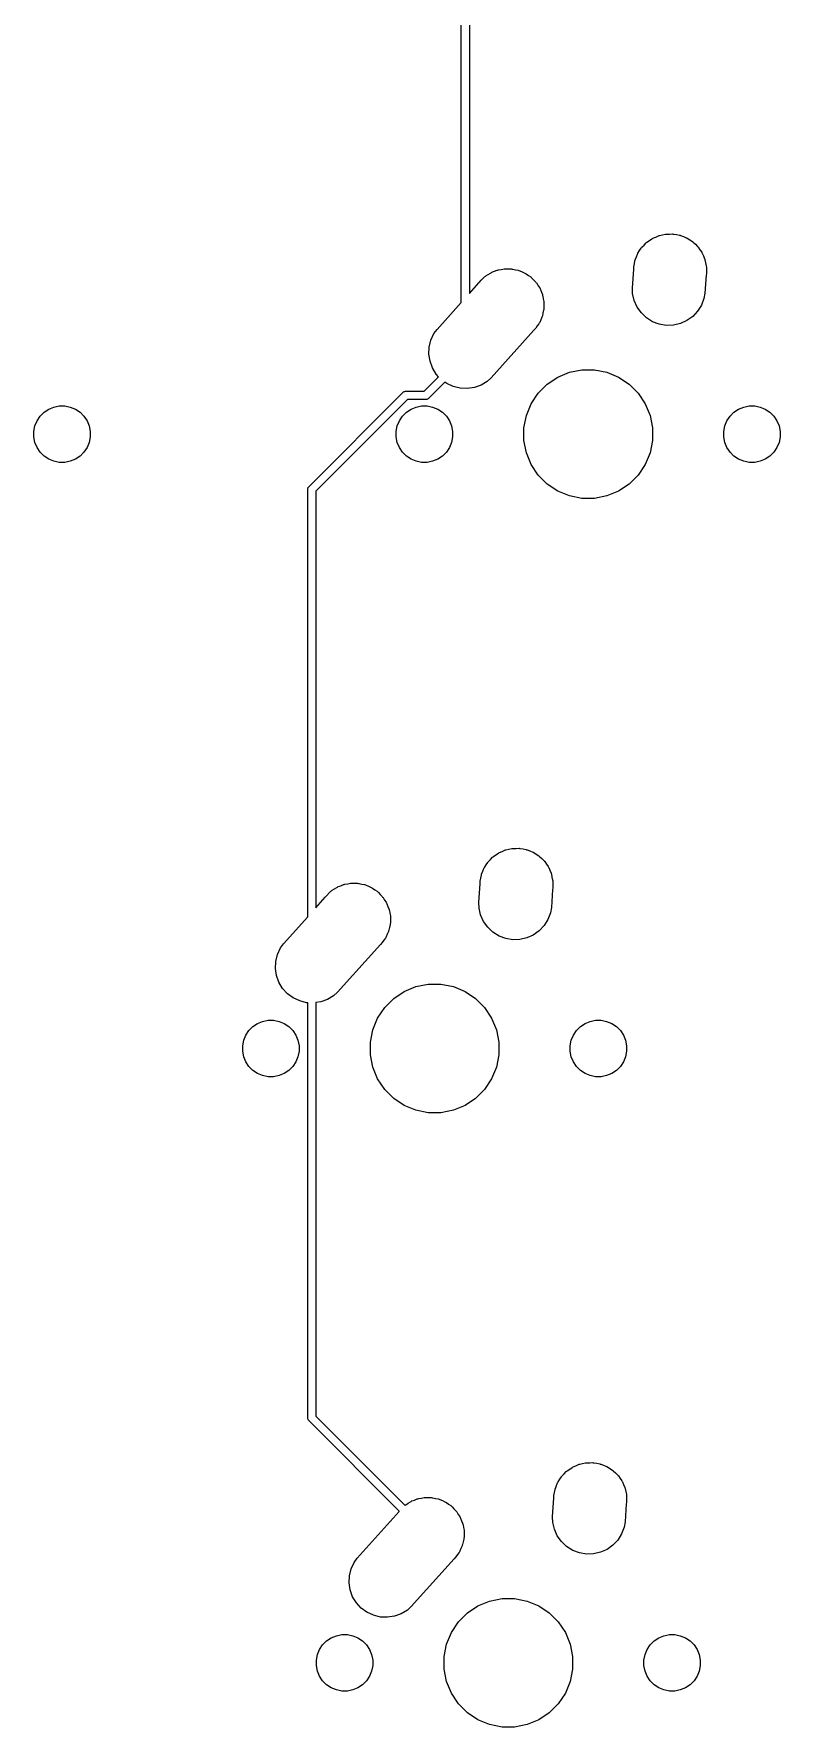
# Model space of a CAD drawing. Extents: x -26.1 to -7.5, y -7.6 to -2.2.
# Drawn here: x -19.954 to -19.043, y -6.548 to -4.481 of the extents above; entities that cross this region are included whole.
import ezdxf

# ---------------------------------------------------------------- set-up
doc = ezdxf.new("R2010")
doc.units = 0
doc.header["$MEASUREMENT"] = 0
doc.layers.add('BLACK', color=7, linetype='CONTINUOUS')

msp = doc.modelspace()

# ---------------------------------------------------------------- linework, layer by layer
at = {"layer": 'BLACK', "linetype": 'CONTINUOUS'}
for p, q in [((-19.4325, -4.80925), (-19.4325, -4.28771)), ((-19.4225, -4.28953), (-19.4225, -4.79811)), ((-19.2057, -4.7356), (-19.2026, -4.73353)), ((-19.2026, -4.73353), (-19.1996, -4.73138)), ((-19.1996, -4.73138), (-19.199, -4.73111)), ((-19.199, -4.73111), (-19.1985, -4.73075)), ((-19.1985, -4.73075), (-19.195, -4.72933)), ((-19.195, -4.72933), (-19.1917, -4.72781)), ((-19.1917, -4.72781), (-19.191, -4.72766)), ((-19.191, -4.72766), (-19.1904, -4.72741)), ((-19.1904, -4.72741), (-19.1868, -4.72669)), ((-19.1868, -4.72669), (-19.1832, -4.72586)), ((-19.1832, -4.72586), (-19.1825, -4.72584)), ((-19.1825, -4.72584), (-19.1819, -4.72571)), ((-19.1819, -4.72571), (-19.1781, -4.72571)), ((-19.1781, -4.72571), (-19.1744, -4.7256)), ((-19.1744, -4.7256), (-19.1738, -4.72571)), ((-19.1738, -4.72571), (-19.1731, -4.72571)), ((-19.1731, -4.72571), (-19.1695, -4.72643)), ((-19.1695, -4.72643), (-19.1658, -4.72705)), ((-19.1658, -4.72705), (-19.1652, -4.72728)), ((-19.1652, -4.72728), (-19.1646, -4.72741)), ((-19.1646, -4.72741), (-19.1611, -4.72883)), ((-19.1611, -4.72883), (-19.1577, -4.73015)), ((-19.1577, -4.73015), (-19.1571, -4.7305)), ((-19.1571, -4.7305), (-19.1565, -4.73075)), ((-19.1565, -4.73075), (-19.1534, -4.73281)), ((-19.1534, -4.73281), (-19.1503, -4.73478)), ((-19.2201, -4.75708), (-19.2187, -4.75365)), ((-19.2187, -4.75365), (-19.2173, -4.75018)), ((-19.2173, -4.75018), (-19.217, -4.74963)), ((-19.217, -4.74963), (-19.2168, -4.74902)), ((-19.2168, -4.74902), (-19.2147, -4.74593)), ((-19.2147, -4.74593), (-19.2127, -4.74279)), ((-19.2127, -4.74279), (-19.2123, -4.74231)), ((-19.2123, -4.74231), (-19.2119, -4.74177)), ((-19.2119, -4.74177), (-19.2093, -4.73914)), ((-19.2093, -4.73914), (-19.2067, -4.73644)), ((-19.2067, -4.73644), (-19.2062, -4.73606)), ((-19.2062, -4.73606), (-19.2057, -4.7356)), ((-19.1503, -4.73478), (-19.1498, -4.73523)), ((-19.1498, -4.73523), (-19.1493, -4.7356)), ((-19.1493, -4.7356), (-19.1466, -4.73822)), ((-19.1466, -4.73822), (-19.1439, -4.74077)), ((-19.1439, -4.74077), (-19.1436, -4.7413)), ((-19.1436, -4.7413), (-19.1431, -4.74177)), ((-19.1431, -4.74177), (-19.141, -4.74485)), ((-19.141, -4.74485), (-19.1389, -4.74788)), ((-19.1389, -4.74788), (-19.1386, -4.74848)), ((-19.1386, -4.74848), (-19.1382, -4.74902)), ((-19.1382, -4.74902), (-19.1368, -4.75245)), ((-19.1368, -4.75245), (-19.1353, -4.75584)), ((-19.4026, -4.77691), (-19.3997, -4.77515)), ((-19.3997, -4.77515), (-19.3969, -4.77327)), ((-19.3969, -4.77327), (-19.396, -4.77289)), ((-19.396, -4.77289), (-19.3952, -4.77238)), ((-19.3952, -4.77238), (-19.392, -4.77123)), ((-19.392, -4.77123), (-19.3888, -4.76993)), ((-19.3888, -4.76993), (-19.3879, -4.76974)), ((-19.3879, -4.76974), (-19.387, -4.7694)), ((-19.387, -4.7694), (-19.3836, -4.76889)), ((-19.3836, -4.76889), (-19.3803, -4.76823)), ((-19.3803, -4.76823), (-19.3793, -4.76823)), ((-19.3793, -4.76823), (-19.3783, -4.76808)), ((-19.3783, -4.76808), (-19.3749, -4.76823)), ((-19.3749, -4.76823), (-19.3716, -4.76823)), ((-19.3716, -4.76823), (-19.3706, -4.76842)), ((-19.3706, -4.76842), (-19.3696, -4.76846)), ((-19.3696, -4.76846), (-19.3663, -4.76927)), ((-19.3663, -4.76927), (-19.363, -4.76993)), ((-19.363, -4.76993), (-19.3621, -4.77031)), ((-19.3621, -4.77031), (-19.3611, -4.77054)), ((-19.3611, -4.77054), (-19.3581, -4.77197)), ((-19.3581, -4.77197), (-19.3549, -4.77327)), ((-19.3549, -4.77327), (-19.3541, -4.77382)), ((-19.3541, -4.77382), (-19.3532, -4.77423)), ((-19.3532, -4.77423), (-19.3505, -4.77624)), ((-19.2234, -4.79196), (-19.2218, -4.76847)), ((-19.2218, -4.76564), (-19.2211, -4.76199)), ((-19.2218, -4.76847), (-19.2218, -4.76564)), ((-19.2211, -4.76199), (-19.2204, -4.75833)), ((-19.2204, -4.75833), (-19.2202, -4.75772)), ((-19.2202, -4.75772), (-19.2201, -4.75708)), ((-19.1353, -4.75584), (-19.1352, -4.75648)), ((-19.1352, -4.75648), (-19.1349, -4.75708)), ((-19.1349, -4.75708), (-19.1342, -4.76072)), ((-19.1342, -4.76072), (-19.1334, -4.76434)), ((-19.1332, -4.77436), (-19.1335, -4.77587)), ((-19.1334, -4.76434), (-19.1333, -4.765)), ((-19.1333, -4.765), (-19.1332, -4.76564)), ((-19.1332, -4.76564), (-19.1332, -4.76935)), ((-19.1332, -4.76935), (-19.1332, -4.77088)), ((-19.1332, -4.77088), (-19.1332, -4.77153)), ((-19.1332, -4.77153), (-19.1332, -4.77436)), ((-19.4225, -4.79811), (-19.411, -4.78529)), ((-19.411, -4.78529), (-19.4103, -4.78429)), ((-19.4103, -4.78429), (-19.4081, -4.78205)), ((-19.4081, -4.78205), (-19.4074, -4.78132)), ((-19.4074, -4.78132), (-19.4066, -4.78051)), ((-19.4066, -4.78051), (-19.4042, -4.77812)), ((-19.4042, -4.77812), (-19.4033, -4.77757)), ((-19.4033, -4.77757), (-19.4026, -4.77691)), ((-19.3505, -4.77624), (-19.3477, -4.77812)), ((-19.3477, -4.77812), (-19.347, -4.77881)), ((-19.347, -4.77881), (-19.3462, -4.77939)), ((-19.3462, -4.77939), (-19.3439, -4.78189)), ((-19.3439, -4.78189), (-19.3415, -4.78429)), ((-19.3415, -4.78429), (-19.341, -4.7851)), ((-19.341, -4.7851), (-19.3403, -4.78583)), ((-19.3403, -4.78583), (-19.3386, -4.78873)), ((-19.3386, -4.78873), (-19.3367, -4.79154)), ((-19.3367, -4.79154), (-19.3363, -4.79245)), ((-19.3363, -4.79245), (-19.3358, -4.79329)), ((-19.3358, -4.79329), (-19.3346, -4.79647)), ((-19.2232, -4.79849), (-19.2234, -4.79196)), ((-19.1335, -4.77587), (-19.135, -4.79805)), ((-19.4619, -4.84204), (-19.4325, -4.80925)), ((-19.3346, -4.79647), (-19.3333, -4.7996)), ((-19.3333, -4.7996), (-19.3331, -4.80056)), ((-19.3331, -4.80056), (-19.3328, -4.80149)), ((-19.3328, -4.80149), (-19.3323, -4.80484)), ((-19.3323, -4.80484), (-19.3316, -4.80816)), ((-19.3316, -4.80816), (-19.3316, -4.80914)), ((-19.3316, -4.80914), (-19.3315, -4.81011)), ((-19.3315, -4.81011), (-19.3316, -4.8135)), ((-19.3316, -4.8135), (-19.3316, -4.81688)), ((-19.2213, -4.807), (-19.2232, -4.79849)), ((-19.2177, -4.81496), (-19.2213, -4.807)), ((-19.2126, -4.82207), (-19.2177, -4.81496)), ((-19.1392, -4.81265), (-19.1439, -4.82005)), ((-19.1361, -4.8045), (-19.1392, -4.81265)), ((-19.135, -4.79805), (-19.1361, -4.8045)), ((-19.3376, -4.83521), (-19.3396, -4.83794)), ((-19.3372, -4.83432), (-19.3376, -4.83521)), ((-19.3367, -4.8335), (-19.3372, -4.83432)), ((-19.3354, -4.83037), (-19.3367, -4.8335)), ((-19.3339, -4.8273), (-19.3354, -4.83037)), ((-19.3337, -4.82635), (-19.3339, -4.8273)), ((-19.3333, -4.82544), (-19.3337, -4.82635)), ((-19.3327, -4.82212), (-19.3333, -4.82544)), ((-19.3319, -4.81883), (-19.3327, -4.82212)), ((-19.3318, -4.81785), (-19.3319, -4.81883)), ((-19.3316, -4.81688), (-19.3318, -4.81785)), ((-19.2063, -4.82805), (-19.2126, -4.82207)), ((-19.1989, -4.83268), (-19.2063, -4.82805)), ((-19.1907, -4.83578), (-19.1989, -4.83268)), ((-19.1821, -4.83723), (-19.1907, -4.83578)), ((-19.1734, -4.83698), (-19.1821, -4.83723)), ((-19.1649, -4.83503), (-19.1734, -4.83698)), ((-19.157, -4.83145), (-19.1649, -4.83503)), ((-19.1498, -4.8264), (-19.157, -4.83145)), ((-19.1439, -4.82005), (-19.1498, -4.8264)), ((-19.4716, -4.86369), (-19.4695, -4.85522)), ((-19.4695, -4.85522), (-19.4658, -4.84731)), ((-19.4658, -4.84731), (-19.4619, -4.84204)), ((-19.3438, -4.84299), (-19.396, -4.9012)), ((-19.3415, -4.84075), (-19.3438, -4.84299)), ((-19.3396, -4.83794), (-19.3415, -4.84075)), ((-19.4719, -4.87241), (-19.4716, -4.86369)), ((-19.4706, -4.88103), (-19.4719, -4.87241)), ((-19.4676, -4.88923), (-19.4706, -4.88103)), ((-19.4631, -4.89669), (-19.4676, -4.88923)), ((-19.4601, -4.90001), (-19.4631, -4.89669)), ((-19.3147, -4.90043), (-19.3004, -4.89452)), ((-19.3004, -4.89452), (-19.2852, -4.8915)), ((-19.2852, -4.8915), (-19.2698, -4.8915)), ((-19.2698, -4.8915), (-19.2546, -4.89452)), ((-19.2546, -4.89452), (-19.2403, -4.90043)), ((-19.6184, -5.03375), (-19.5039, -4.91932)), ((-19.5039, -4.91932), (-19.5038, -4.91912)), ((-19.5038, -4.91912), (-19.503, -4.9185)), ((-19.503, -4.9185), (-19.5021, -4.91804)), ((-19.5021, -4.91804), (-19.5012, -4.91775)), ((-19.5012, -4.91775), (-19.5005, -4.91768)), ((-19.5005, -4.91768), (-19.5002, -4.91765)), ((-19.5002, -4.91765), (-19.5, -4.91768)), ((-19.5, -4.91768), (-19.4777, -4.91768)), ((-19.4777, -4.91768), (-19.4601, -4.90001)), ((-19.4525, -4.90658), (-19.472, -4.92604)), ((-19.4502, -4.90829), (-19.4525, -4.90658)), ((-19.4423, -4.91198), (-19.4502, -4.90829)), ((-19.4338, -4.91406), (-19.4423, -4.91198)), ((-19.4251, -4.91444), (-19.4338, -4.91406)), ((-19.4165, -4.91312), (-19.4251, -4.91444)), ((-19.4083, -4.91014), (-19.4165, -4.91312)), ((-19.4008, -4.90561), (-19.4083, -4.91014)), ((-19.396, -4.9012), (-19.4008, -4.90561)), ((-19.3385, -4.91996), (-19.3275, -4.90903)), ((-19.3275, -4.90903), (-19.3147, -4.90043)), ((-19.2403, -4.90043), (-19.2275, -4.90903)), ((-19.2275, -4.90903), (-19.2165, -4.91996)), ((-19.942, -4.94324), (-19.9363, -4.93947)), ((-19.9363, -4.93947), (-19.93, -4.93688)), ((-19.93, -4.93688), (-19.9234, -4.93555)), ((-19.9234, -4.93555), (-19.9166, -4.93555)), ((-19.9166, -4.93555), (-19.91, -4.93688)), ((-19.91, -4.93688), (-19.9037, -4.93947)), ((-19.9037, -4.93947), (-19.898, -4.94324)), ((-19.4981, -4.92768), (-19.61, -5.03953)), ((-19.4995, -4.94324), (-19.4938, -4.93947)), ((-19.4759, -4.92768), (-19.4981, -4.92768)), ((-19.4938, -4.93947), (-19.4875, -4.93688)), ((-19.4875, -4.93688), (-19.4809, -4.93555)), ((-19.4809, -4.93555), (-19.4741, -4.93555)), ((-19.4757, -4.9277), (-19.4759, -4.92768)), ((-19.4754, -4.92768), (-19.4757, -4.9277)), ((-19.4747, -4.9276), (-19.4754, -4.92768)), ((-19.4738, -4.92732), (-19.4747, -4.9276)), ((-19.4741, -4.93555), (-19.4675, -4.93688)), ((-19.4729, -4.92685), (-19.4738, -4.92732)), ((-19.4721, -4.92623), (-19.4729, -4.92685)), ((-19.472, -4.92604), (-19.4721, -4.92623)), ((-19.4675, -4.93688), (-19.4612, -4.93947)), ((-19.4612, -4.93947), (-19.4555, -4.94324)), ((-19.353, -4.9471), (-19.3471, -4.93282)), ((-19.3471, -4.93282), (-19.3385, -4.91996)), ((-19.2165, -4.91996), (-19.2079, -4.93282)), ((-19.2079, -4.93282), (-19.202, -4.9471)), ((-19.0995, -4.94324), (-19.0938, -4.93947)), ((-19.0938, -4.93947), (-19.0875, -4.93688)), ((-19.0875, -4.93688), (-19.0809, -4.93555)), ((-19.0809, -4.93555), (-19.0741, -4.93555)), ((-19.0741, -4.93555), (-19.0675, -4.93688)), ((-19.0675, -4.93688), (-19.0612, -4.93947)), ((-19.0612, -4.93947), (-19.0555, -4.94324)), ((-19.9544, -4.96661), (-19.9531, -4.95995)), ((-19.9531, -4.95995), (-19.9505, -4.95368)), ((-19.9505, -4.95368), (-19.9468, -4.94804)), ((-19.9468, -4.94804), (-19.942, -4.94324)), ((-19.898, -4.94324), (-19.8932, -4.94804)), ((-19.8932, -4.94804), (-19.8895, -4.95368)), ((-19.8895, -4.95368), (-19.8869, -4.95995)), ((-19.8869, -4.95995), (-19.8856, -4.96661)), ((-19.5119, -4.96661), (-19.5106, -4.95995)), ((-19.5106, -4.95995), (-19.508, -4.95368)), ((-19.508, -4.95368), (-19.5043, -4.94804)), ((-19.5043, -4.94804), (-19.4995, -4.94324)), ((-19.4555, -4.94324), (-19.4507, -4.94804)), ((-19.4507, -4.94804), (-19.447, -4.95368)), ((-19.447, -4.95368), (-19.4444, -4.95995)), ((-19.4444, -4.95995), (-19.4431, -4.96661)), ((-19.356, -4.96227), (-19.353, -4.9471)), ((-19.202, -4.9471), (-19.199, -4.96227)), ((-19.1119, -4.96661), (-19.1106, -4.95995)), ((-19.1106, -4.95995), (-19.108, -4.95368)), ((-19.108, -4.95368), (-19.1043, -4.94804)), ((-19.1043, -4.94804), (-19.0995, -4.94324)), ((-19.0555, -4.94324), (-19.0507, -4.94804)), ((-19.0507, -4.94804), (-19.047, -4.95368)), ((-19.047, -4.95368), (-19.0444, -4.95995)), ((-19.0444, -4.95995), (-19.0431, -4.96661)), ((-19.9544, -4.97339), (-19.9544, -4.96661)), ((-19.9531, -4.98005), (-19.9544, -4.97339)), ((-19.9505, -4.98632), (-19.9531, -4.98005)), ((-19.8869, -4.98005), (-19.8895, -4.98632)), ((-19.8856, -4.97339), (-19.8869, -4.98005)), ((-19.8856, -4.96661), (-19.8856, -4.97339)), ((-19.5119, -4.97339), (-19.5119, -4.96661)), ((-19.5106, -4.98005), (-19.5119, -4.97339)), ((-19.508, -4.98632), (-19.5106, -4.98005)), ((-19.4444, -4.98005), (-19.447, -4.98632)), ((-19.4431, -4.97339), (-19.4444, -4.98005)), ((-19.4431, -4.96661), (-19.4431, -4.97339)), ((-19.356, -4.97773), (-19.356, -4.96227)), ((-19.353, -4.9929), (-19.356, -4.97773)), ((-19.199, -4.97773), (-19.202, -4.9929)), ((-19.199, -4.96227), (-19.199, -4.97773)), ((-19.1119, -4.97339), (-19.1119, -4.96661)), ((-19.1106, -4.98005), (-19.1119, -4.97339)), ((-19.108, -4.98632), (-19.1106, -4.98005)), ((-19.0444, -4.98005), (-19.047, -4.98632)), ((-19.0431, -4.97339), (-19.0444, -4.98005)), ((-19.0431, -4.96661), (-19.0431, -4.97339)), ((-19.9468, -4.99196), (-19.9505, -4.98632)), ((-19.942, -4.99676), (-19.9468, -4.99196)), ((-19.9363, -5.00053), (-19.942, -4.99676)), ((-19.93, -5.00312), (-19.9363, -5.00053)), ((-19.9037, -5.00053), (-19.91, -5.00312)), ((-19.898, -4.99676), (-19.9037, -5.00053)), ((-19.8932, -4.99196), (-19.898, -4.99676)), ((-19.8895, -4.98632), (-19.8932, -4.99196)), ((-19.5043, -4.99196), (-19.508, -4.98632)), ((-19.4995, -4.99676), (-19.5043, -4.99196)), ((-19.4938, -5.00053), (-19.4995, -4.99676)), ((-19.4875, -5.00312), (-19.4938, -5.00053)), ((-19.4612, -5.00053), (-19.4675, -5.00312)), ((-19.4555, -4.99676), (-19.4612, -5.00053)), ((-19.4507, -4.99196), (-19.4555, -4.99676)), ((-19.447, -4.98632), (-19.4507, -4.99196)), ((-19.3471, -5.00718), (-19.353, -4.9929)), ((-19.202, -4.9929), (-19.2079, -5.00718)), ((-19.1043, -4.99196), (-19.108, -4.98632)), ((-19.0995, -4.99676), (-19.1043, -4.99196)), ((-19.0938, -5.00053), (-19.0995, -4.99676)), ((-19.0875, -5.00312), (-19.0938, -5.00053)), ((-19.0612, -5.00053), (-19.0675, -5.00312)), ((-19.0555, -4.99676), (-19.0612, -5.00053)), ((-19.0507, -4.99196), (-19.0555, -4.99676)), ((-19.047, -4.98632), (-19.0507, -4.99196)), ((-19.9234, -5.00445), (-19.93, -5.00312)), ((-19.9166, -5.00445), (-19.9234, -5.00445)), ((-19.91, -5.00312), (-19.9166, -5.00445)), ((-19.4809, -5.00445), (-19.4875, -5.00312)), ((-19.4741, -5.00445), (-19.4809, -5.00445)), ((-19.4675, -5.00312), (-19.4741, -5.00445)), ((-19.3385, -5.02004), (-19.3471, -5.00718)), ((-19.3275, -5.03097), (-19.3385, -5.02004)), ((-19.2165, -5.02004), (-19.2275, -5.03097)), ((-19.2079, -5.00718), (-19.2165, -5.02004)), ((-19.0809, -5.00445), (-19.0875, -5.00312)), ((-19.0741, -5.00445), (-19.0809, -5.00445)), ((-19.0675, -5.00312), (-19.0741, -5.00445)), ((-19.62, -5.03746), (-19.6199, -5.03648)), ((-19.62, -5.03771), (-19.62, -5.03746)), ((-19.62, -5.55925), (-19.62, -5.03771)), ((-19.6199, -5.03648), (-19.6196, -5.03554)), ((-19.6196, -5.03554), (-19.6193, -5.03488)), ((-19.6193, -5.03488), (-19.6192, -5.03467)), ((-19.6192, -5.03467), (-19.6186, -5.03391)), ((-19.6186, -5.03391), (-19.6184, -5.03375)), ((-19.61, -5.03953), (-19.61, -5.54811)), ((-19.3147, -5.03957), (-19.3275, -5.03097)), ((-19.3004, -5.04548), (-19.3147, -5.03957)), ((-19.2403, -5.03957), (-19.2546, -5.04548)), ((-19.2275, -5.03097), (-19.2403, -5.03957)), ((-19.2852, -5.0485), (-19.3004, -5.04548)), ((-19.2698, -5.0485), (-19.2852, -5.0485)), ((-19.2546, -5.04548), (-19.2698, -5.0485)), ((-19.3825, -5.47933), (-19.3792, -5.47781)), ((-19.3792, -5.47781), (-19.3785, -5.47766)), ((-19.3785, -5.47766), (-19.3779, -5.47741)), ((-19.3779, -5.47741), (-19.3743, -5.47669)), ((-19.3743, -5.47669), (-19.3707, -5.47586)), ((-19.3707, -5.47586), (-19.37, -5.47584)), ((-19.37, -5.47584), (-19.3694, -5.47571)), ((-19.3694, -5.47571), (-19.3656, -5.47571)), ((-19.3656, -5.47571), (-19.3619, -5.4756)), ((-19.3619, -5.4756), (-19.3613, -5.47571)), ((-19.3613, -5.47571), (-19.3606, -5.47571)), ((-19.3606, -5.47571), (-19.357, -5.47643)), ((-19.357, -5.47643), (-19.3533, -5.47705)), ((-19.3533, -5.47705), (-19.3527, -5.47728)), ((-19.3527, -5.47728), (-19.3521, -5.47741)), ((-19.3521, -5.47741), (-19.3486, -5.47883)), ((-19.4043, -5.49902), (-19.4022, -5.49593)), ((-19.4022, -5.49593), (-19.4002, -5.49279)), ((-19.4002, -5.49279), (-19.3998, -5.49231)), ((-19.3998, -5.49231), (-19.3994, -5.49177)), ((-19.3994, -5.49177), (-19.3968, -5.48914)), ((-19.3968, -5.48914), (-19.3942, -5.48644)), ((-19.3942, -5.48644), (-19.3937, -5.48606)), ((-19.3937, -5.48606), (-19.3932, -5.4856)), ((-19.3932, -5.4856), (-19.3901, -5.48353)), ((-19.3901, -5.48353), (-19.3871, -5.48138)), ((-19.3871, -5.48138), (-19.3865, -5.48111)), ((-19.3865, -5.48111), (-19.386, -5.48075)), ((-19.386, -5.48075), (-19.3825, -5.47933)), ((-19.3486, -5.47883), (-19.3452, -5.48015)), ((-19.3452, -5.48015), (-19.3446, -5.4805)), ((-19.3446, -5.4805), (-19.344, -5.48075)), ((-19.344, -5.48075), (-19.3409, -5.48281)), ((-19.3409, -5.48281), (-19.3378, -5.48478)), ((-19.3378, -5.48478), (-19.3373, -5.48523)), ((-19.3373, -5.48523), (-19.3368, -5.4856)), ((-19.3368, -5.4856), (-19.3341, -5.48822)), ((-19.3341, -5.48822), (-19.3314, -5.49077)), ((-19.3314, -5.49077), (-19.3311, -5.4913)), ((-19.3311, -5.4913), (-19.3306, -5.49177)), ((-19.3306, -5.49177), (-19.3285, -5.49485)), ((-19.3285, -5.49485), (-19.3264, -5.49788)), ((-19.3264, -5.49788), (-19.3261, -5.49848)), ((-19.3261, -5.49848), (-19.3257, -5.49902)), ((-19.5745, -5.5194), (-19.5711, -5.51889)), ((-19.5711, -5.51889), (-19.5678, -5.51823)), ((-19.5678, -5.51823), (-19.5668, -5.51823)), ((-19.5668, -5.51823), (-19.5658, -5.51808)), ((-19.5658, -5.51808), (-19.5624, -5.51823)), ((-19.5624, -5.51823), (-19.5591, -5.51823)), ((-19.5591, -5.51823), (-19.5581, -5.51842)), ((-19.5581, -5.51842), (-19.5571, -5.51846)), ((-19.5571, -5.51846), (-19.5538, -5.51927)), ((-19.5538, -5.51927), (-19.5505, -5.51993)), ((-19.4109, -5.54196), (-19.4093, -5.51847)), ((-19.4093, -5.51564), (-19.4086, -5.51199)), ((-19.4093, -5.51847), (-19.4093, -5.51564)), ((-19.4086, -5.51199), (-19.4079, -5.50833)), ((-19.4079, -5.50833), (-19.4077, -5.50772)), ((-19.4077, -5.50772), (-19.4076, -5.50708)), ((-19.4076, -5.50708), (-19.4062, -5.50365)), ((-19.4062, -5.50365), (-19.4048, -5.50018)), ((-19.4048, -5.50018), (-19.4045, -5.49963)), ((-19.4045, -5.49963), (-19.4043, -5.49902)), ((-19.3257, -5.49902), (-19.3243, -5.50245)), ((-19.3243, -5.50245), (-19.3228, -5.50584)), ((-19.3228, -5.50584), (-19.3227, -5.50648)), ((-19.3227, -5.50648), (-19.3224, -5.50708)), ((-19.3224, -5.50708), (-19.3217, -5.51072)), ((-19.3217, -5.51072), (-19.3209, -5.51434)), ((-19.3209, -5.51434), (-19.3208, -5.515)), ((-19.3208, -5.515), (-19.3207, -5.51564)), ((-19.3207, -5.51564), (-19.3207, -5.51935)), ((-19.3207, -5.51935), (-19.3207, -5.52088)), ((-19.61, -5.54811), (-19.5985, -5.53529)), ((-19.5985, -5.53529), (-19.5978, -5.53429)), ((-19.5978, -5.53429), (-19.5956, -5.53205)), ((-19.5956, -5.53205), (-19.5949, -5.53132)), ((-19.5949, -5.53132), (-19.5941, -5.53051)), ((-19.5941, -5.53051), (-19.5917, -5.52812)), ((-19.5917, -5.52812), (-19.5908, -5.52757)), ((-19.5908, -5.52757), (-19.5901, -5.52691)), ((-19.5901, -5.52691), (-19.5872, -5.52515)), ((-19.5872, -5.52515), (-19.5844, -5.52327)), ((-19.5844, -5.52327), (-19.5835, -5.52289)), ((-19.5835, -5.52289), (-19.5827, -5.52238)), ((-19.5827, -5.52238), (-19.5795, -5.52123)), ((-19.5795, -5.52123), (-19.5763, -5.51993)), ((-19.5763, -5.51993), (-19.5754, -5.51974)), ((-19.5754, -5.51974), (-19.5745, -5.5194)), ((-19.5505, -5.51993), (-19.5496, -5.52031)), ((-19.5496, -5.52031), (-19.5486, -5.52054)), ((-19.5486, -5.52054), (-19.5456, -5.52197)), ((-19.5456, -5.52197), (-19.5424, -5.52327)), ((-19.5424, -5.52327), (-19.5416, -5.52382)), ((-19.5416, -5.52382), (-19.5407, -5.52423)), ((-19.5407, -5.52423), (-19.538, -5.52624)), ((-19.538, -5.52624), (-19.5352, -5.52812)), ((-19.5352, -5.52812), (-19.5345, -5.52881)), ((-19.5345, -5.52881), (-19.5337, -5.52939)), ((-19.5337, -5.52939), (-19.5314, -5.53189)), ((-19.5314, -5.53189), (-19.529, -5.53429)), ((-19.529, -5.53429), (-19.5285, -5.5351)), ((-19.5285, -5.5351), (-19.5278, -5.53583)), ((-19.5278, -5.53583), (-19.5261, -5.53873)), ((-19.5261, -5.53873), (-19.5242, -5.54154)), ((-19.321, -5.52587), (-19.3225, -5.54805)), ((-19.3207, -5.52436), (-19.321, -5.52587)), ((-19.3207, -5.52088), (-19.3207, -5.52153)), ((-19.3207, -5.52153), (-19.3207, -5.52436)), ((-19.6494, -5.59204), (-19.62, -5.55925)), ((-19.5242, -5.54154), (-19.5238, -5.54245)), ((-19.5238, -5.54245), (-19.5233, -5.54329)), ((-19.5233, -5.54329), (-19.5221, -5.54647)), ((-19.5221, -5.54647), (-19.5208, -5.5496)), ((-19.5208, -5.5496), (-19.5206, -5.55056)), ((-19.5206, -5.55056), (-19.5203, -5.55149)), ((-19.5203, -5.55149), (-19.5198, -5.55484)), ((-19.5198, -5.55484), (-19.5191, -5.55816)), ((-19.5191, -5.55816), (-19.5191, -5.55914)), ((-19.5191, -5.55914), (-19.519, -5.56011)), ((-19.519, -5.56011), (-19.5191, -5.5635)), ((-19.4107, -5.54849), (-19.4109, -5.54196)), ((-19.4088, -5.557), (-19.4107, -5.54849)), ((-19.4052, -5.56496), (-19.4088, -5.557)), ((-19.3236, -5.5545), (-19.3267, -5.56265)), ((-19.3225, -5.54805), (-19.3236, -5.5545)), ((-19.5229, -5.58037), (-19.5242, -5.5835)), ((-19.5214, -5.5773), (-19.5229, -5.58037)), ((-19.5212, -5.57635), (-19.5214, -5.5773)), ((-19.5208, -5.57544), (-19.5212, -5.57635)), ((-19.5202, -5.57212), (-19.5208, -5.57544)), ((-19.5194, -5.56883), (-19.5202, -5.57212)), ((-19.5193, -5.56785), (-19.5194, -5.56883)), ((-19.5191, -5.56688), (-19.5193, -5.56785)), ((-19.5191, -5.5635), (-19.5191, -5.56688)), ((-19.4001, -5.57207), (-19.4052, -5.56496)), ((-19.3938, -5.57805), (-19.4001, -5.57207)), ((-19.3864, -5.58268), (-19.3938, -5.57805)), ((-19.3373, -5.5764), (-19.3445, -5.58145)), ((-19.3314, -5.57005), (-19.3373, -5.5764)), ((-19.3267, -5.56265), (-19.3314, -5.57005)), ((-19.657, -5.60522), (-19.6533, -5.59731)), ((-19.6533, -5.59731), (-19.6494, -5.59204)), ((-19.5313, -5.59299), (-19.5835, -5.6512)), ((-19.529, -5.59075), (-19.5313, -5.59299)), ((-19.5271, -5.58794), (-19.529, -5.59075)), ((-19.5251, -5.58521), (-19.5271, -5.58794)), ((-19.5247, -5.58432), (-19.5251, -5.58521)), ((-19.5242, -5.5835), (-19.5247, -5.58432)), ((-19.3782, -5.58578), (-19.3864, -5.58268)), ((-19.3696, -5.58723), (-19.3782, -5.58578)), ((-19.3609, -5.58698), (-19.3696, -5.58723)), ((-19.3524, -5.58503), (-19.3609, -5.58698)), ((-19.3445, -5.58145), (-19.3524, -5.58503)), ((-19.6594, -5.62241), (-19.6591, -5.61369)), ((-19.6581, -5.63103), (-19.6594, -5.62241)), ((-19.6591, -5.61369), (-19.657, -5.60522)), ((-19.6551, -5.63923), (-19.6581, -5.63103)), ((-19.6506, -5.64669), (-19.6551, -5.63923)), ((-19.4879, -5.64452), (-19.4727, -5.6415)), ((-19.4727, -5.6415), (-19.4573, -5.6415)), ((-19.4573, -5.6415), (-19.4421, -5.64452)), ((-19.6447, -5.65313), (-19.6506, -5.64669)), ((-19.6377, -5.65829), (-19.6447, -5.65313)), ((-19.6298, -5.66198), (-19.6377, -5.65829)), ((-19.6213, -5.66406), (-19.6298, -5.66198)), ((-19.604, -5.66312), (-19.61, -5.66404)), ((-19.61, -5.66404), (-19.61, -6.16887)), ((-19.5958, -5.66014), (-19.604, -5.66312)), ((-19.5883, -5.65561), (-19.5958, -5.66014)), ((-19.5835, -5.6512), (-19.5883, -5.65561)), ((-19.526, -5.66996), (-19.515, -5.65903)), ((-19.515, -5.65903), (-19.5022, -5.65043)), ((-19.5022, -5.65043), (-19.4879, -5.64452)), ((-19.4421, -5.64452), (-19.4278, -5.65043)), ((-19.4278, -5.65043), (-19.415, -5.65903)), ((-19.415, -5.65903), (-19.404, -5.66996)), ((-19.62, -5.66411), (-19.6213, -5.66406)), ((-19.62, -6.1707), (-19.62, -5.66411)), ((-19.5405, -5.6971), (-19.5346, -5.68282)), ((-19.5346, -5.68282), (-19.526, -5.66996)), ((-19.404, -5.66996), (-19.3954, -5.68282)), ((-19.3954, -5.68282), (-19.3895, -5.6971)), ((-19.6981, -5.70995), (-19.6955, -5.70368)), ((-19.6955, -5.70368), (-19.6918, -5.69804)), ((-19.6918, -5.69804), (-19.687, -5.69324)), ((-19.687, -5.69324), (-19.6813, -5.68947)), ((-19.6813, -5.68947), (-19.675, -5.68688)), ((-19.675, -5.68688), (-19.6684, -5.68555)), ((-19.6684, -5.68555), (-19.6616, -5.68555)), ((-19.6616, -5.68555), (-19.655, -5.68688)), ((-19.655, -5.68688), (-19.6487, -5.68947)), ((-19.6487, -5.68947), (-19.643, -5.69324)), ((-19.643, -5.69324), (-19.6382, -5.69804)), ((-19.6382, -5.69804), (-19.6345, -5.70368)), ((-19.6345, -5.70368), (-19.6319, -5.70995)), ((-19.5435, -5.71227), (-19.5405, -5.6971)), ((-19.3895, -5.6971), (-19.3865, -5.71227)), ((-19.2981, -5.70995), (-19.2955, -5.70368)), ((-19.2955, -5.70368), (-19.2918, -5.69804)), ((-19.2918, -5.69804), (-19.287, -5.69324)), ((-19.287, -5.69324), (-19.2813, -5.68947)), ((-19.2813, -5.68947), (-19.275, -5.68688)), ((-19.275, -5.68688), (-19.2684, -5.68555)), ((-19.2684, -5.68555), (-19.2616, -5.68555)), ((-19.2616, -5.68555), (-19.255, -5.68688)), ((-19.255, -5.68688), (-19.2487, -5.68947)), ((-19.2487, -5.68947), (-19.243, -5.69324)), ((-19.243, -5.69324), (-19.2382, -5.69804)), ((-19.2382, -5.69804), (-19.2345, -5.70368)), ((-19.2345, -5.70368), (-19.2319, -5.70995)), ((-19.6994, -5.71661), (-19.6981, -5.70995)), ((-19.6994, -5.72339), (-19.6994, -5.71661)), ((-19.6981, -5.73005), (-19.6994, -5.72339)), ((-19.6319, -5.70995), (-19.6306, -5.71661)), ((-19.6306, -5.72339), (-19.6319, -5.73005)), ((-19.6306, -5.71661), (-19.6306, -5.72339)), ((-19.5435, -5.72773), (-19.5435, -5.71227)), ((-19.3865, -5.71227), (-19.3865, -5.72773)), ((-19.2994, -5.71661), (-19.2981, -5.70995)), ((-19.2994, -5.72339), (-19.2994, -5.71661)), ((-19.2981, -5.73005), (-19.2994, -5.72339)), ((-19.2319, -5.70995), (-19.2306, -5.71661)), ((-19.2306, -5.72339), (-19.2319, -5.73005)), ((-19.2306, -5.71661), (-19.2306, -5.72339)), ((-19.6955, -5.73632), (-19.6981, -5.73005)), ((-19.6918, -5.74196), (-19.6955, -5.73632)), ((-19.687, -5.74676), (-19.6918, -5.74196)), ((-19.6382, -5.74196), (-19.643, -5.74676)), ((-19.6345, -5.73632), (-19.6382, -5.74196)), ((-19.6319, -5.73005), (-19.6345, -5.73632)), ((-19.5405, -5.7429), (-19.5435, -5.72773)), ((-19.5346, -5.75718), (-19.5405, -5.7429)), ((-19.3895, -5.7429), (-19.3954, -5.75718)), ((-19.3865, -5.72773), (-19.3895, -5.7429)), ((-19.2955, -5.73632), (-19.2981, -5.73005)), ((-19.2918, -5.74196), (-19.2955, -5.73632)), ((-19.287, -5.74676), (-19.2918, -5.74196)), ((-19.2382, -5.74196), (-19.243, -5.74676)), ((-19.2345, -5.73632), (-19.2382, -5.74196)), ((-19.2319, -5.73005), (-19.2345, -5.73632)), ((-19.6813, -5.75053), (-19.687, -5.74676)), ((-19.675, -5.75312), (-19.6813, -5.75053)), ((-19.6684, -5.75445), (-19.675, -5.75312)), ((-19.6616, -5.75445), (-19.6684, -5.75445)), ((-19.655, -5.75312), (-19.6616, -5.75445)), ((-19.6487, -5.75053), (-19.655, -5.75312)), ((-19.643, -5.74676), (-19.6487, -5.75053)), ((-19.526, -5.77004), (-19.5346, -5.75718)), ((-19.3954, -5.75718), (-19.404, -5.77004)), ((-19.2813, -5.75053), (-19.287, -5.74676)), ((-19.275, -5.75312), (-19.2813, -5.75053)), ((-19.2684, -5.75445), (-19.275, -5.75312)), ((-19.2616, -5.75445), (-19.2684, -5.75445)), ((-19.255, -5.75312), (-19.2616, -5.75445)), ((-19.2487, -5.75053), (-19.255, -5.75312)), ((-19.243, -5.74676), (-19.2487, -5.75053)), ((-19.515, -5.78097), (-19.526, -5.77004)), ((-19.5022, -5.78957), (-19.515, -5.78097)), ((-19.415, -5.78097), (-19.4278, -5.78957)), ((-19.404, -5.77004), (-19.415, -5.78097)), ((-19.4879, -5.79548), (-19.5022, -5.78957)), ((-19.4727, -5.7985), (-19.4879, -5.79548)), ((-19.4573, -5.7985), (-19.4727, -5.7985)), ((-19.4421, -5.79548), (-19.4573, -5.7985)), ((-19.4278, -5.78957), (-19.4421, -5.79548)), ((-19.62, -6.17094), (-19.62, -6.1707)), ((-19.6199, -6.17192), (-19.62, -6.17094)), ((-19.6196, -6.17287), (-19.6199, -6.17192)), ((-19.6192, -6.17374), (-19.6196, -6.17287)), ((-19.6196, -6.17287), (-19.6196, -6.17287)), ((-19.6186, -6.1745), (-19.6192, -6.17374)), ((-19.6184, -6.17465), (-19.6186, -6.1745)), ((-19.5082, -6.28483), (-19.6184, -6.17465)), ((-19.61, -6.16887), (-19.5011, -6.27776)), ((-19.3122, -6.24593), (-19.3102, -6.24279)), ((-19.3102, -6.24279), (-19.3098, -6.24231)), ((-19.3098, -6.24231), (-19.3094, -6.24177)), ((-19.3094, -6.24177), (-19.3068, -6.23914)), ((-19.3068, -6.23914), (-19.3042, -6.23644)), ((-19.3042, -6.23644), (-19.3037, -6.23606)), ((-19.3037, -6.23606), (-19.3032, -6.2356)), ((-19.3032, -6.2356), (-19.3001, -6.23353)), ((-19.3001, -6.23353), (-19.2971, -6.23138)), ((-19.2971, -6.23138), (-19.2965, -6.23111)), ((-19.2965, -6.23111), (-19.296, -6.23075)), ((-19.296, -6.23075), (-19.2925, -6.22933)), ((-19.2925, -6.22933), (-19.2892, -6.22781)), ((-19.2892, -6.22781), (-19.2885, -6.22766)), ((-19.2885, -6.22766), (-19.2879, -6.22741)), ((-19.2879, -6.22741), (-19.2843, -6.22669)), ((-19.2843, -6.22669), (-19.2807, -6.22586)), ((-19.2807, -6.22586), (-19.28, -6.22584)), ((-19.28, -6.22584), (-19.2794, -6.22571)), ((-19.2794, -6.22571), (-19.2756, -6.22571)), ((-19.2756, -6.22571), (-19.2719, -6.2256)), ((-19.2719, -6.2256), (-19.2713, -6.22571)), ((-19.2713, -6.22571), (-19.2706, -6.22571)), ((-19.2706, -6.22571), (-19.267, -6.22643)), ((-19.267, -6.22643), (-19.2633, -6.22705)), ((-19.2633, -6.22705), (-19.2627, -6.22728)), ((-19.2627, -6.22728), (-19.2621, -6.22741)), ((-19.2621, -6.22741), (-19.2586, -6.22883)), ((-19.2586, -6.22883), (-19.2552, -6.23015)), ((-19.2552, -6.23015), (-19.2546, -6.2305)), ((-19.2546, -6.2305), (-19.254, -6.23075)), ((-19.254, -6.23075), (-19.2509, -6.23281)), ((-19.2509, -6.23281), (-19.2478, -6.23478)), ((-19.2478, -6.23478), (-19.2473, -6.23523)), ((-19.2473, -6.23523), (-19.2468, -6.2356)), ((-19.2468, -6.2356), (-19.2441, -6.23822)), ((-19.2441, -6.23822), (-19.2414, -6.24077)), ((-19.2414, -6.24077), (-19.2411, -6.2413)), ((-19.2411, -6.2413), (-19.2406, -6.24177)), ((-19.2406, -6.24177), (-19.2385, -6.24485)), ((-19.3193, -6.26564), (-19.3186, -6.26199)), ((-19.3186, -6.26199), (-19.3179, -6.25833)), ((-19.3179, -6.25833), (-19.3177, -6.25772)), ((-19.3177, -6.25772), (-19.3176, -6.25708)), ((-19.3176, -6.25708), (-19.3162, -6.25365)), ((-19.3162, -6.25365), (-19.3148, -6.25018)), ((-19.3148, -6.25018), (-19.3145, -6.24963)), ((-19.3145, -6.24963), (-19.3143, -6.24902)), ((-19.3143, -6.24902), (-19.3122, -6.24593)), ((-19.2385, -6.24485), (-19.2364, -6.24788)), ((-19.2364, -6.24788), (-19.2361, -6.24848)), ((-19.2361, -6.24848), (-19.2357, -6.24902)), ((-19.2357, -6.24902), (-19.2343, -6.25245)), ((-19.2343, -6.25245), (-19.2328, -6.25584)), ((-19.2328, -6.25584), (-19.2327, -6.25648)), ((-19.2327, -6.25648), (-19.2324, -6.25708)), ((-19.2324, -6.25708), (-19.2317, -6.26072)), ((-19.2317, -6.26072), (-19.2309, -6.26434)), ((-19.5011, -6.27776), (-19.5008, -6.27757)), ((-19.5008, -6.27757), (-19.5001, -6.27691)), ((-19.5001, -6.27691), (-19.4972, -6.27515)), ((-19.4972, -6.27515), (-19.4944, -6.27327)), ((-19.4944, -6.27327), (-19.4935, -6.27289)), ((-19.4935, -6.27289), (-19.4927, -6.27238)), ((-19.4927, -6.27238), (-19.4895, -6.27123)), ((-19.4895, -6.27123), (-19.4863, -6.26993)), ((-19.4863, -6.26993), (-19.4854, -6.26974)), ((-19.4854, -6.26974), (-19.4845, -6.2694)), ((-19.4845, -6.2694), (-19.4811, -6.26889)), ((-19.4811, -6.26889), (-19.4778, -6.26823)), ((-19.4778, -6.26823), (-19.4768, -6.26823)), ((-19.4768, -6.26823), (-19.4758, -6.26808)), ((-19.4758, -6.26808), (-19.4724, -6.26823)), ((-19.4724, -6.26823), (-19.4691, -6.26823)), ((-19.4691, -6.26823), (-19.4681, -6.26842)), ((-19.4681, -6.26842), (-19.4671, -6.26846)), ((-19.4671, -6.26846), (-19.4638, -6.26927)), ((-19.4638, -6.26927), (-19.4605, -6.26993)), ((-19.4605, -6.26993), (-19.4596, -6.27031)), ((-19.4596, -6.27031), (-19.4586, -6.27054)), ((-19.4586, -6.27054), (-19.4556, -6.27197)), ((-19.4556, -6.27197), (-19.4524, -6.27327)), ((-19.4524, -6.27327), (-19.4516, -6.27382)), ((-19.4516, -6.27382), (-19.4507, -6.27423)), ((-19.4507, -6.27423), (-19.448, -6.27624)), ((-19.448, -6.27624), (-19.4452, -6.27812)), ((-19.4452, -6.27812), (-19.4445, -6.27881)), ((-19.4445, -6.27881), (-19.4437, -6.27939)), ((-19.4437, -6.27939), (-19.4414, -6.28189)), ((-19.4414, -6.28189), (-19.439, -6.28429)), ((-19.3209, -6.29196), (-19.3193, -6.26847)), ((-19.3193, -6.26847), (-19.3193, -6.26564)), ((-19.231, -6.27587), (-19.2325, -6.29805)), ((-19.2307, -6.27436), (-19.231, -6.27587)), ((-19.2309, -6.26434), (-19.2308, -6.265)), ((-19.2308, -6.265), (-19.2307, -6.26564)), ((-19.2307, -6.26564), (-19.2307, -6.26935)), ((-19.2307, -6.26935), (-19.2307, -6.27088)), ((-19.2307, -6.27088), (-19.2307, -6.27153)), ((-19.2307, -6.27153), (-19.2307, -6.27436)), ((-19.5594, -6.34204), (-19.5085, -6.28529)), ((-19.5085, -6.28529), (-19.5082, -6.28483)), ((-19.439, -6.28429), (-19.4385, -6.2851)), ((-19.4385, -6.2851), (-19.4378, -6.28583)), ((-19.4378, -6.28583), (-19.4361, -6.28873)), ((-19.4361, -6.28873), (-19.4342, -6.29154)), ((-19.4342, -6.29154), (-19.4338, -6.29245)), ((-19.4338, -6.29245), (-19.4333, -6.29329)), ((-19.4333, -6.29329), (-19.4321, -6.29647)), ((-19.4321, -6.29647), (-19.4308, -6.2996)), ((-19.4308, -6.2996), (-19.4306, -6.30056)), ((-19.4306, -6.30056), (-19.4303, -6.30149)), ((-19.4303, -6.30149), (-19.4298, -6.30484)), ((-19.4298, -6.30484), (-19.4291, -6.30816)), ((-19.3207, -6.29849), (-19.3209, -6.29196)), ((-19.3188, -6.307), (-19.3207, -6.29849)), ((-19.2336, -6.3045), (-19.2367, -6.31265)), ((-19.2325, -6.29805), (-19.2336, -6.3045)), ((-19.4308, -6.32544), (-19.4312, -6.32635)), ((-19.4302, -6.32212), (-19.4308, -6.32544)), ((-19.4294, -6.31883), (-19.4302, -6.32212)), ((-19.4293, -6.31785), (-19.4294, -6.31883)), ((-19.4291, -6.31688), (-19.4293, -6.31785)), ((-19.4291, -6.30816), (-19.4291, -6.30914)), ((-19.4291, -6.30914), (-19.429, -6.31011)), ((-19.429, -6.31011), (-19.4291, -6.3135)), ((-19.4291, -6.3135), (-19.4291, -6.31688)), ((-19.3152, -6.31496), (-19.3188, -6.307)), ((-19.3101, -6.32207), (-19.3152, -6.31496)), ((-19.3038, -6.32805), (-19.3101, -6.32207)), ((-19.2414, -6.32005), (-19.2473, -6.3264)), ((-19.2367, -6.31265), (-19.2414, -6.32005)), ((-19.5633, -6.34731), (-19.5594, -6.34204)), ((-19.4413, -6.34299), (-19.4935, -6.4012)), ((-19.439, -6.34075), (-19.4413, -6.34299)), ((-19.4371, -6.33794), (-19.439, -6.34075)), ((-19.4351, -6.33521), (-19.4371, -6.33794)), ((-19.4347, -6.33432), (-19.4351, -6.33521)), ((-19.4342, -6.3335), (-19.4347, -6.33432)), ((-19.4329, -6.33037), (-19.4342, -6.3335)), ((-19.4314, -6.3273), (-19.4329, -6.33037)), ((-19.4312, -6.32635), (-19.4314, -6.3273)), ((-19.2964, -6.33268), (-19.3038, -6.32805)), ((-19.2882, -6.33578), (-19.2964, -6.33268)), ((-19.2796, -6.33723), (-19.2882, -6.33578)), ((-19.2709, -6.33698), (-19.2796, -6.33723)), ((-19.2624, -6.33503), (-19.2709, -6.33698)), ((-19.2545, -6.33145), (-19.2624, -6.33503)), ((-19.2473, -6.3264), (-19.2545, -6.33145)), ((-19.5694, -6.37241), (-19.5691, -6.36369)), ((-19.5691, -6.36369), (-19.567, -6.35522)), ((-19.567, -6.35522), (-19.5633, -6.34731)), ((-19.5681, -6.38103), (-19.5694, -6.37241)), ((-19.5651, -6.38923), (-19.5681, -6.38103)), ((-19.5606, -6.39669), (-19.5651, -6.38923)), ((-19.5547, -6.40313), (-19.5606, -6.39669)), ((-19.5477, -6.40829), (-19.5547, -6.40313)), ((-19.4983, -6.40561), (-19.5058, -6.41014)), ((-19.4935, -6.4012), (-19.4983, -6.40561)), ((-19.425, -6.40903), (-19.4122, -6.40043)), ((-19.4122, -6.40043), (-19.3979, -6.39452)), ((-19.3979, -6.39452), (-19.3827, -6.3915)), ((-19.3827, -6.3915), (-19.3673, -6.3915)), ((-19.3673, -6.3915), (-19.3521, -6.39452)), ((-19.3521, -6.39452), (-19.3378, -6.40043)), ((-19.3378, -6.40043), (-19.325, -6.40903)), ((-19.5398, -6.41198), (-19.5477, -6.40829)), ((-19.5313, -6.41406), (-19.5398, -6.41198)), ((-19.5226, -6.41444), (-19.5313, -6.41406)), ((-19.514, -6.41312), (-19.5226, -6.41444)), ((-19.5058, -6.41014), (-19.514, -6.41312)), ((-19.4446, -6.43282), (-19.436, -6.41996)), ((-19.436, -6.41996), (-19.425, -6.40903)), ((-19.325, -6.40903), (-19.314, -6.41996)), ((-19.314, -6.41996), (-19.3054, -6.43282)), ((-19.6055, -6.45368), (-19.6018, -6.44804)), ((-19.6018, -6.44804), (-19.597, -6.44324)), ((-19.597, -6.44324), (-19.5913, -6.43947)), ((-19.5913, -6.43947), (-19.585, -6.43688)), ((-19.585, -6.43688), (-19.5784, -6.43555)), ((-19.5784, -6.43555), (-19.5716, -6.43555)), ((-19.5716, -6.43555), (-19.565, -6.43688)), ((-19.565, -6.43688), (-19.5587, -6.43947)), ((-19.5587, -6.43947), (-19.553, -6.44324)), ((-19.553, -6.44324), (-19.5482, -6.44804)), ((-19.5482, -6.44804), (-19.5445, -6.45368)), ((-19.4535, -6.46227), (-19.4505, -6.4471)), ((-19.4505, -6.4471), (-19.4446, -6.43282)), ((-19.3054, -6.43282), (-19.2995, -6.4471)), ((-19.2995, -6.4471), (-19.2965, -6.46227)), ((-19.2055, -6.45368), (-19.2018, -6.44804)), ((-19.2018, -6.44804), (-19.197, -6.44324)), ((-19.197, -6.44324), (-19.1913, -6.43947)), ((-19.1913, -6.43947), (-19.185, -6.43688)), ((-19.185, -6.43688), (-19.1784, -6.43555)), ((-19.1784, -6.43555), (-19.1716, -6.43555)), ((-19.1716, -6.43555), (-19.165, -6.43688)), ((-19.165, -6.43688), (-19.1587, -6.43947)), ((-19.1587, -6.43947), (-19.153, -6.44324)), ((-19.153, -6.44324), (-19.1482, -6.44804)), ((-19.1482, -6.44804), (-19.1445, -6.45368)), ((-19.6094, -6.46661), (-19.6081, -6.45995)), ((-19.6094, -6.47339), (-19.6094, -6.46661)), ((-19.6081, -6.45995), (-19.6055, -6.45368)), ((-19.5445, -6.45368), (-19.5419, -6.45995)), ((-19.5419, -6.45995), (-19.5406, -6.46661)), ((-19.5406, -6.46661), (-19.5406, -6.47339)), ((-19.4535, -6.47773), (-19.4535, -6.46227)), ((-19.2965, -6.46227), (-19.2965, -6.47773)), ((-19.2094, -6.46661), (-19.2081, -6.45995)), ((-19.2094, -6.47339), (-19.2094, -6.46661)), ((-19.2081, -6.45995), (-19.2055, -6.45368)), ((-19.1445, -6.45368), (-19.1419, -6.45995)), ((-19.1419, -6.45995), (-19.1406, -6.46661)), ((-19.1406, -6.46661), (-19.1406, -6.47339)), ((-19.6081, -6.48005), (-19.6094, -6.47339)), ((-19.6055, -6.48632), (-19.6081, -6.48005)), ((-19.6018, -6.49196), (-19.6055, -6.48632)), ((-19.5445, -6.48632), (-19.5482, -6.49196)), ((-19.5419, -6.48005), (-19.5445, -6.48632)), ((-19.5406, -6.47339), (-19.5419, -6.48005)), ((-19.4505, -6.4929), (-19.4535, -6.47773)), ((-19.2965, -6.47773), (-19.2995, -6.4929)), ((-19.2081, -6.48005), (-19.2094, -6.47339)), ((-19.2055, -6.48632), (-19.2081, -6.48005)), ((-19.2018, -6.49196), (-19.2055, -6.48632)), ((-19.1445, -6.48632), (-19.1482, -6.49196)), ((-19.1419, -6.48005), (-19.1445, -6.48632)), ((-19.1406, -6.47339), (-19.1419, -6.48005)), ((-19.597, -6.49676), (-19.6018, -6.49196)), ((-19.5913, -6.50053), (-19.597, -6.49676)), ((-19.585, -6.50312), (-19.5913, -6.50053)), ((-19.5784, -6.50445), (-19.585, -6.50312)), ((-19.5716, -6.50445), (-19.5784, -6.50445)), ((-19.565, -6.50312), (-19.5716, -6.50445)), ((-19.5587, -6.50053), (-19.565, -6.50312)), ((-19.553, -6.49676), (-19.5587, -6.50053)), ((-19.5482, -6.49196), (-19.553, -6.49676)), ((-19.4446, -6.50718), (-19.4505, -6.4929)), ((-19.436, -6.52004), (-19.4446, -6.50718)), ((-19.3054, -6.50718), (-19.314, -6.52004)), ((-19.2995, -6.4929), (-19.3054, -6.50718)), ((-19.197, -6.49676), (-19.2018, -6.49196)), ((-19.1913, -6.50053), (-19.197, -6.49676)), ((-19.185, -6.50312), (-19.1913, -6.50053)), ((-19.1784, -6.50445), (-19.185, -6.50312)), ((-19.1716, -6.50445), (-19.1784, -6.50445)), ((-19.165, -6.50312), (-19.1716, -6.50445)), ((-19.1587, -6.50053), (-19.165, -6.50312)), ((-19.153, -6.49676), (-19.1587, -6.50053)), ((-19.1482, -6.49196), (-19.153, -6.49676)), ((-19.425, -6.53097), (-19.436, -6.52004)), ((-19.4122, -6.53957), (-19.425, -6.53097)), ((-19.325, -6.53097), (-19.3378, -6.53957)), ((-19.314, -6.52004), (-19.325, -6.53097)), ((-19.3979, -6.54548), (-19.4122, -6.53957)), ((-19.3827, -6.5485), (-19.3979, -6.54548)), ((-19.3673, -6.5485), (-19.3827, -6.5485)), ((-19.3521, -6.54548), (-19.3673, -6.5485)), ((-19.3378, -6.53957), (-19.3521, -6.54548))]:
    msp.add_line(p, q, dxfattribs=at)

doc.saveas('drawing.dxf')
